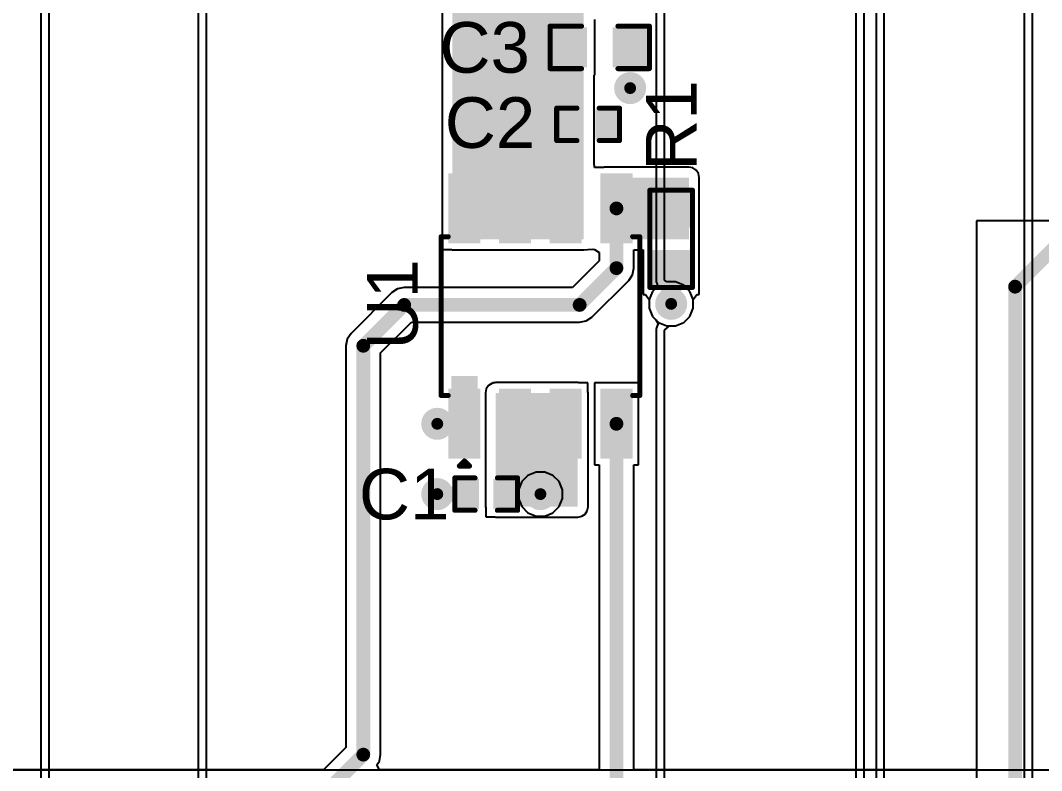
# Model space of a CAD drawing. Header units: millimetres. Extents: x 0 to 174, y 0 to 132.
# Drawn here: x 109.39 to 134.98, y 76.54 to 95.35 of the extents above; entities that cross this region are included whole.
import ezdxf

# ---------------------------------------------------------------- set-up
doc = ezdxf.new("R2010")
doc.units = ezdxf.units.MM
for name, color, linetype in [('BottomLayer', 5, 'Continuous'), ('BottomSolder', 6, 'Continuous'), ('TopLayer', 1, 'Continuous'), ('TopOverlay', 2, 'Continuous'), ('TopPaste', 8, 'Continuous'), ('TopSolder', 216, 'Continuous'), ('ViaHoleLayer', 16, 'Continuous')]:
    doc.layers.add(name, color=color, linetype=linetype)
doc.styles.add('Arial', font='', dxfattribs={"height": 0.2})
doc.styles.get('Arial').set_extended_font_data('Arial')

# ---------------------------------------------------------------- blocks, each defined once
blk = doc.blocks.new('SOIC_8_12')
at = {"layer": 'TopLayer'}
for points in [[(-1.925, 2.205), (-1.925, 1.605), (-3.475, 1.605), (-3.475, 2.205)], [(3.475, 2.205), (3.475, 1.605), (1.925, 1.605), (1.925, 2.205)], [(-1.925, 0.935), (-1.925, 0.335), (-3.475, 0.335), (-3.475, 0.935)], [(3.475, 0.935), (3.475, 0.335), (1.925, 0.335), (1.925, 0.935)], [(-1.925, -0.335), (-1.925, -0.935), (-3.475, -0.935), (-3.475, -0.335)], [(3.475, -0.335), (3.475, -0.935), (1.925, -0.935), (1.925, -0.335)], [(-1.925, -1.605), (-1.925, -2.205), (-3.475, -2.205), (-3.475, -1.605)], [(3.475, -1.605), (3.475, -2.205), (1.925, -2.205), (1.925, -1.605)]]:
    blk.add_hatch(color=1, dxfattribs=at).paths.add_polyline_path(points)
at = {"layer": 'TopOverlay'}
blk.add_hatch(color=2, dxfattribs=at).paths.add_polyline_path([(-1.828, 1.575), (-1.498, 1.575), (-1.498, 2.235), (-1.828, 2.235)])
at = {"layer": 'TopPaste'}
for points in [[(-1.925, 2.205), (-1.925, 1.605), (-3.475, 1.605), (-3.475, 2.205)], [(3.475, 2.205), (3.475, 1.605), (1.925, 1.605), (1.925, 2.205)], [(-1.925, 0.935), (-1.925, 0.335), (-3.475, 0.335), (-3.475, 0.935)], [(3.475, 0.935), (3.475, 0.335), (1.925, 0.335), (1.925, 0.935)], [(-1.925, -0.335), (-1.925, -0.935), (-3.475, -0.935), (-3.475, -0.335)], [(3.475, -0.335), (3.475, -0.935), (1.925, -0.935), (1.925, -0.335)], [(-1.925, -1.605), (-1.925, -2.205), (-3.475, -2.205), (-3.475, -1.605)], [(3.475, -1.605), (3.475, -2.205), (1.925, -2.205), (1.925, -1.605)]]:
    blk.add_hatch(color=8, dxfattribs=at).paths.add_polyline_path(points)
at = {"layer": 'TopSolder'}
for points in [[(-1.823, 2.307), (-1.823, 1.503), (-3.577, 1.503), (-3.577, 2.307)], [(3.577, 2.307), (3.577, 1.503), (1.823, 1.503), (1.823, 2.307)], [(-1.823, 1.037), (-1.823, 0.233), (-3.577, 0.233), (-3.577, 1.037)], [(3.577, 1.037), (3.577, 0.233), (1.823, 0.233), (1.823, 1.037)], [(-1.823, -0.233), (-1.823, -1.037), (-3.577, -1.037), (-3.577, -0.233)], [(3.577, -0.233), (3.577, -1.037), (1.823, -1.037), (1.823, -0.233)], [(-1.823, -1.503), (-1.823, -2.307), (-3.577, -2.307), (-3.577, -1.503)], [(3.577, -1.503), (3.577, -2.307), (1.823, -2.307), (1.823, -1.503)]]:
    blk.add_hatch(color=216, dxfattribs=at).paths.add_polyline_path(points)
at = {"layer": 'TopOverlay', "const_width": 0.127}
for points in [[(-1.991, 2.489), (1.991, 2.489)], [(-1.991, 2.489), (-1.991, 2.311)], [(1.991, 2.489), (1.991, 2.311)], [(-3.759, 2.032), (-3.759, 1.778)], [(-3.759, 2.032), (-3.632, 1.905)], [(-3.632, 1.905), (-3.759, 1.778)], [(-1.991, -2.311), (-1.991, -2.489)], [(1.991, -2.311), (1.991, -2.489)], [(-1.991, -2.489), (1.991, -2.489)]]:
    blk.add_lwpolyline(points, dxfattribs=at)
at = {"layer": 'TopOverlay', "const_width": 0.0635}
for points in [[(-2.022, 2.489, 1), (-1.959, 2.489, 1)], [(-2.022, 2.489, 1), (-1.959, 2.489, 1)], [(-2.022, 2.311, 1), (-1.959, 2.311, 1)], [(1.959, 2.489, 1), (2.022, 2.489, 1)], [(1.959, 2.489, 1), (2.022, 2.489, 1)], [(1.959, 2.311, 1), (2.022, 2.311, 1)], [(-3.791, 2.032, 1), (-3.727, 2.032, 1)], [(-3.791, 2.032, 1), (-3.727, 2.032, 1)], [(-3.791, 1.778, 1), (-3.727, 1.778, 1)], [(-3.791, 1.778, 1), (-3.727, 1.778, 1)], [(-3.664, 1.905, 1), (-3.6, 1.905, 1)], [(-3.664, 1.905, 1), (-3.6, 1.905, 1)], [(-2.022, -2.311, 1), (-1.959, -2.311, 1)], [(1.959, -2.311, 1), (2.022, -2.311, 1)], [(-2.022, -2.489, 1), (-1.959, -2.489, 1)], [(-2.022, -2.489, 1), (-1.959, -2.489, 1)], [(1.959, -2.489, 1), (2.022, -2.489, 1)], [(1.959, -2.489, 1), (2.022, -2.489, 1)]]:
    blk.add_lwpolyline(points, format="xyb", close=True, dxfattribs=at)
blk = doc.blocks.new('R___0603_54')
at = {"layer": 'TopLayer'}
for points in [[(-0.381, 0.4445), (-0.381, -0.4445), (-1.143, -0.4445), (-1.143, 0.4445)], [(1.143, 0.4445), (1.143, -0.4445), (0.381, -0.4445), (0.381, 0.4445)]]:
    blk.add_hatch(color=1, dxfattribs=at).paths.add_polyline_path(points)
at = {"layer": 'TopPaste'}
for points in [[(-0.381, 0.4445), (-0.381, -0.4445), (-1.143, -0.4445), (-1.143, 0.4445)], [(1.143, 0.4445), (1.143, -0.4445), (0.381, -0.4445), (0.381, 0.4445)]]:
    blk.add_hatch(color=8, dxfattribs=at).paths.add_polyline_path(points)
at = {"layer": 'TopSolder'}
for points in [[(-0.2794, 0.5461), (-0.2794, -0.5461), (-1.2446, -0.5461), (-1.2446, 0.5461)], [(1.2446, 0.5461), (1.2446, -0.5461), (0.2794, -0.5461), (0.2794, 0.5461)]]:
    blk.add_hatch(color=216, dxfattribs=at).paths.add_polyline_path(points)
at = {"layer": 'TopOverlay', "const_width": 0.127}
for points in [[(1.2192, 0.5334), (-1.2192, 0.5334)], [(-1.2192, -0.5334), (-1.2192, 0.5334)], [(1.2192, -0.5334), (1.2192, 0.5334)], [(1.2192, -0.5334), (-1.2192, -0.5334)]]:
    blk.add_lwpolyline(points, dxfattribs=at)
at = {"layer": 'TopOverlay', "const_width": 0.0635}
for points in [[(-1.25095, 0.5334, 1), (-1.18745, 0.5334, 1)], [(-1.25095, 0.5334, 1), (-1.18745, 0.5334, 1)], [(1.18745, 0.5334, 1), (1.25095, 0.5334, 1)], [(1.18745, 0.5334, 1), (1.25095, 0.5334, 1)], [(-1.25095, -0.5334, 1), (-1.18745, -0.5334, 1)], [(-1.25095, -0.5334, 1), (-1.18745, -0.5334, 1)], [(1.18745, -0.5334, 1), (1.25095, -0.5334, 1)], [(1.18745, -0.5334, 1), (1.25095, -0.5334, 1)]]:
    blk.add_lwpolyline(points, format="xyb", close=True, dxfattribs=at)
blk = doc.blocks.new('C___0603_108')
at = {"layer": 'TopLayer'}
for points in [[(-0.381, 0.445), (-0.381, -0.445), (-1.143, -0.445), (-1.143, 0.445)], [(1.143, 0.445), (1.143, -0.445), (0.381, -0.445), (0.381, 0.445)]]:
    blk.add_hatch(color=1, dxfattribs=at).paths.add_polyline_path(points)
at = {"layer": 'TopPaste'}
for points in [[(-0.381, 0.445), (-0.381, -0.445), (-1.143, -0.445), (-1.143, 0.445)], [(1.143, 0.445), (1.143, -0.445), (0.381, -0.445), (0.381, 0.445)]]:
    blk.add_hatch(color=8, dxfattribs=at).paths.add_polyline_path(points)
at = {"layer": 'TopSolder'}
for points in [[(-0.321, 0.504), (-0.321, -0.504), (-1.203, -0.504), (-1.203, 0.504)], [(1.203, 0.504), (1.203, -0.504), (0.321, -0.504), (0.321, 0.504)]]:
    blk.add_hatch(color=216, dxfattribs=at).paths.add_polyline_path(points)
at = {"layer": 'TopOverlay', "const_width": 0.127}
for points in [[(-1.245, 0.533), (-1.245, -0.533)], [(-0.457, 0.533), (-1.245, 0.533)], [(1.245, 0.533), (0.457, 0.533)], [(1.245, 0.533), (1.245, -0.533)], [(-0.457, -0.533), (-1.245, -0.533)], [(1.245, -0.533), (0.457, -0.533)]]:
    blk.add_lwpolyline(points, dxfattribs=at)
at = {"layer": 'TopOverlay', "const_width": 0.0635}
for points in [[(-1.276, 0.533, 1), (-1.213, 0.533, 1)], [(-1.276, 0.533, 1), (-1.213, 0.533, 1)], [(-0.489, 0.533, 1), (-0.425, 0.533, 1)], [(0.425, 0.533, 1), (0.489, 0.533, 1)], [(1.213, 0.533, 1), (1.276, 0.533, 1)], [(1.213, 0.533, 1), (1.276, 0.533, 1)], [(-1.276, -0.533, 1), (-1.213, -0.533, 1)], [(-1.276, -0.533, 1), (-1.213, -0.533, 1)], [(-0.489, -0.533, 1), (-0.425, -0.533, 1)], [(0.425, -0.533, 1), (0.489, -0.533, 1)], [(1.213, -0.533, 1), (1.276, -0.533, 1)], [(1.213, -0.533, 1), (1.276, -0.533, 1)]]:
    blk.add_lwpolyline(points, format="xyb", close=True, dxfattribs=at)
blk = doc.blocks.new('C___0402_109')
at = {"layer": 'TopLayer'}
for points in [[(-0.699, -0.318), (-0.699, 0.318), (-0.241, 0.318), (-0.241, -0.318)], [(0.241, -0.318), (0.241, 0.318), (0.699, 0.318), (0.699, -0.318)]]:
    blk.add_hatch(color=1, dxfattribs=at).paths.add_polyline_path(points)
at = {"layer": 'TopPaste'}
for points in [[(-0.699, -0.318), (-0.699, 0.318), (-0.241, 0.318), (-0.241, -0.318)], [(0.241, -0.318), (0.241, 0.318), (0.699, 0.318), (0.699, -0.318)]]:
    blk.add_hatch(color=8, dxfattribs=at).paths.add_polyline_path(points)
at = {"layer": 'TopSolder'}
for points in [[(-0.758, -0.377), (-0.758, 0.377), (-0.181, 0.377), (-0.181, -0.377)], [(0.181, -0.377), (0.181, 0.377), (0.758, 0.377), (0.758, -0.377)]]:
    blk.add_hatch(color=216, dxfattribs=at).paths.add_polyline_path(points)
at = {"layer": 'TopOverlay', "const_width": 0.127}
for points in [[(-0.787, 0.406), (-0.787, -0.406)], [(-0.279, 0.406), (-0.787, 0.406)], [(0.787, 0.406), (0.279, 0.406)], [(0.787, 0.406), (0.787, -0.406)], [(-0.279, -0.406), (-0.787, -0.406)], [(0.787, -0.406), (0.279, -0.406)]]:
    blk.add_lwpolyline(points, dxfattribs=at)
at = {"layer": 'TopOverlay', "const_width": 0.0635}
for points in [[(-0.819, 0.406, 1), (-0.756, 0.406, 1)], [(-0.819, 0.406, 1), (-0.756, 0.406, 1)], [(-0.311, 0.406, 1), (-0.248, 0.406, 1)], [(0.248, 0.406, 1), (0.311, 0.406, 1)], [(0.756, 0.406, 1), (0.819, 0.406, 1)], [(0.756, 0.406, 1), (0.819, 0.406, 1)], [(-0.819, -0.406, 1), (-0.756, -0.406, 1)], [(-0.819, -0.406, 1), (-0.756, -0.406, 1)], [(-0.311, -0.406, 1), (-0.248, -0.406, 1)], [(0.248, -0.406, 1), (0.311, -0.406, 1)], [(0.756, -0.406, 1), (0.819, -0.406, 1)], [(0.756, -0.406, 1), (0.819, -0.406, 1)]]:
    blk.add_lwpolyline(points, format="xyb", close=True, dxfattribs=at)
blk = doc.blocks.new('C___0402_110')
at = {"layer": 'TopLayer'}
for points in [[(-0.699, -0.318), (-0.699, 0.318), (-0.241, 0.318), (-0.241, -0.318)], [(0.241, -0.318), (0.241, 0.318), (0.699, 0.318), (0.699, -0.318)]]:
    blk.add_hatch(color=1, dxfattribs=at).paths.add_polyline_path(points)
at = {"layer": 'TopPaste'}
for points in [[(-0.699, -0.318), (-0.699, 0.318), (-0.241, 0.318), (-0.241, -0.318)], [(0.241, -0.318), (0.241, 0.318), (0.699, 0.318), (0.699, -0.318)]]:
    blk.add_hatch(color=8, dxfattribs=at).paths.add_polyline_path(points)
at = {"layer": 'TopSolder'}
for points in [[(-0.758, -0.377), (-0.758, 0.377), (-0.181, 0.377), (-0.181, -0.377)], [(0.181, -0.377), (0.181, 0.377), (0.758, 0.377), (0.758, -0.377)]]:
    blk.add_hatch(color=216, dxfattribs=at).paths.add_polyline_path(points)
at = {"layer": 'TopOverlay', "const_width": 0.127}
for points in [[(-0.787, -0.406), (-0.787, 0.406)], [(-0.787, 0.406), (-0.279, 0.406)], [(0.279, 0.406), (0.787, 0.406)], [(0.787, -0.406), (0.787, 0.406)], [(-0.787, -0.406), (-0.279, -0.406)], [(0.279, -0.406), (0.787, -0.406)]]:
    blk.add_lwpolyline(points, dxfattribs=at)
at = {"layer": 'TopOverlay', "const_width": 0.0635}
for points in [[(-0.819, 0.406, 1), (-0.756, 0.406, 1)], [(-0.819, 0.406, 1), (-0.756, 0.406, 1)], [(-0.311, 0.406, 1), (-0.248, 0.406, 1)], [(0.248, 0.406, 1), (0.311, 0.406, 1)], [(0.756, 0.406, 1), (0.819, 0.406, 1)], [(0.756, 0.406, 1), (0.819, 0.406, 1)], [(-0.819, -0.406, 1), (-0.756, -0.406, 1)], [(-0.819, -0.406, 1), (-0.756, -0.406, 1)], [(-0.311, -0.406, 1), (-0.248, -0.406, 1)], [(0.248, -0.406, 1), (0.311, -0.406, 1)], [(0.756, -0.406, 1), (0.819, -0.406, 1)], [(0.756, -0.406, 1), (0.819, -0.406, 1)]]:
    blk.add_lwpolyline(points, format="xyb", close=True, dxfattribs=at)

msp = doc.modelspace()

# ---------------------------------------------------------------- hatches: boundary and pattern name
at = {"layer": 'BottomLayer'}
h = msp.add_hatch(color=5, dxfattribs=at)
edge = h.paths.add_edge_path()
edge.add_arc((124.67, 93.65), 0.3, 0, 360)
h = msp.add_hatch(color=5, dxfattribs=at)
edge = h.paths.add_edge_path()
edge.add_arc((125.698, 88.24), 0.3, 0, 360)
h = msp.add_hatch(color=5, dxfattribs=at)
edge = h.paths.add_edge_path()
edge.add_arc((119.837, 85.233), 0.3, 0, 360)
h = msp.add_hatch(color=5, dxfattribs=at)
edge = h.paths.add_edge_path()
edge.add_arc((119.837, 83.47), 0.3, 0, 360)
h = msp.add_hatch(color=5, dxfattribs=at)
edge = h.paths.add_edge_path()
edge.add_arc((122.422, 83.47), 0.3, 0, 360)
at = {"layer": 'BottomSolder'}
h = msp.add_hatch(color=6, dxfattribs=at)
edge = h.paths.add_edge_path()
edge.add_arc((124.67, 93.65), 0.402, 0, 360)
h = msp.add_hatch(color=6, dxfattribs=at)
edge = h.paths.add_edge_path()
edge.add_arc((125.698, 88.24), 0.402, 0, 360)
h = msp.add_hatch(color=6, dxfattribs=at)
edge = h.paths.add_edge_path()
edge.add_arc((119.837, 85.233), 0.402, 0, 360)
h = msp.add_hatch(color=6, dxfattribs=at)
edge = h.paths.add_edge_path()
edge.add_arc((119.837, 83.47), 0.402, 0, 360)
h = msp.add_hatch(color=6, dxfattribs=at)
edge = h.paths.add_edge_path()
edge.add_arc((122.422, 83.47), 0.402, 0, 360)
at = {"layer": 'TopLayer'}
for points in [[(120.217, 89.858), (123.508, 89.858), (123.508, 97.338), (120.217, 97.338)], [(124.027, 89.858), (126.143, 89.858), (126.143, 91.408), (124.027, 91.408)], [(121.304, 83.152), (123.357, 83.152), (123.357, 86.008), (121.304, 86.008)]]:
    msp.add_hatch(color=1, dxfattribs=at).paths.add_polyline_path(points)
h = msp.add_hatch(color=1, dxfattribs=at)
edge = h.paths.add_edge_path()
edge.add_arc((124.67, 93.65), 0.3, 0, 360)
h = msp.add_hatch(color=1, dxfattribs=at)
edge = h.paths.add_edge_path()
edge.add_arc((125.698, 88.24), 0.3, 0, 360)
h = msp.add_hatch(color=1, dxfattribs=at)
edge = h.paths.add_edge_path()
edge.add_arc((119.837, 85.233), 0.3, 0, 360)
h = msp.add_hatch(color=1, dxfattribs=at)
edge = h.paths.add_edge_path()
edge.add_arc((119.837, 83.47), 0.3, 0, 360)
h = msp.add_hatch(color=1, dxfattribs=at)
edge = h.paths.add_edge_path()
edge.add_arc((122.422, 83.47), 0.3, 0, 360)
at = {"layer": 'TopSolder'}
h = msp.add_hatch(color=216, dxfattribs=at)
edge = h.paths.add_edge_path()
edge.add_arc((124.67, 93.65), 0.402, 0, 360)
h = msp.add_hatch(color=216, dxfattribs=at)
edge = h.paths.add_edge_path()
edge.add_arc((125.698, 88.24), 0.402, 0, 360)
h = msp.add_hatch(color=216, dxfattribs=at)
edge = h.paths.add_edge_path()
edge.add_arc((119.837, 85.233), 0.402, 0, 360)
h = msp.add_hatch(color=216, dxfattribs=at)
edge = h.paths.add_edge_path()
edge.add_arc((119.837, 83.47), 0.402, 0, 360)
h = msp.add_hatch(color=216, dxfattribs=at)
edge = h.paths.add_edge_path()
edge.add_arc((122.422, 83.47), 0.402, 0, 360)
at = {"layer": 'ViaHoleLayer'}
h = msp.add_hatch(color=16, dxfattribs=at)
edge = h.paths.add_edge_path()
edge.add_arc((124.67, 93.65), 0.15, 0, 360)
h = msp.add_hatch(color=16, dxfattribs=at)
edge = h.paths.add_edge_path()
edge.add_arc((125.698, 88.24), 0.15, 0, 360)
h = msp.add_hatch(color=16, dxfattribs=at)
edge = h.paths.add_edge_path()
edge.add_arc((119.837, 85.233), 0.15, 0, 360)
h = msp.add_hatch(color=16, dxfattribs=at)
edge = h.paths.add_edge_path()
edge.add_arc((119.837, 83.47), 0.15, 0, 360)
h = msp.add_hatch(color=16, dxfattribs=at)
edge = h.paths.add_edge_path()
edge.add_arc((122.422, 83.47), 0.15, 0, 360)

# ---------------------------------------------------------------- linework, layer by layer
at = {"layer": 'BottomLayer'}
for p, q in [((109.902, 107.391), (109.902, 64.816)), ((110.109, 64.816), (110.109, 107.391)), ((113.843, 106.35), (113.843, 41.046)), ((114.05, 41.046), (114.05, 106.264)), ((134.544, 106.045), (134.544, 50.673)), ((134.751, 50.673), (134.751, 106.045)), ((131.039, 53.772), (131.039, 99.873)), ((130.831, 99.787), (130.831, 53.858)), ((130.327, 99.453), (130.327, 58.471)), ((130.535, 58.471), (130.535, 99.453)), ((125.32, 97.366), (125.32, 88.835)), ((125.527, 88.835), (125.527, 97.454)), ((125.32, 88.835), (125.324, 88.815)), ((125.324, 88.815), (125.324, 88.794)), ((125.324, 88.794), (125.331, 88.775)), ((125.588, 88.794), (125.527, 88.835)), ((125.809, 88.794), (125.588, 88.794)), ((126.012, 88.709), (125.809, 88.794)), ((125.229, 88.553), (125.144, 88.35)), ((125.287, 88.612), (125.229, 88.553)), ((125.355, 88.719), (125.287, 88.612)), ((125.331, 88.775), (125.335, 88.755)), ((125.335, 88.755), (125.347, 88.738)), ((125.347, 88.738), (125.355, 88.719)), ((126.168, 88.553), (126.012, 88.709)), ((126.252, 88.35), (126.168, 88.553)), ((125.144, 88.35), (125.144, 88.129)), ((126.252, 88.129), (126.252, 88.35)), ((125.144, 88.129), (125.229, 87.926)), ((126.168, 87.926), (126.252, 88.129)), ((125.229, 87.926), (125.315, 87.84)), ((125.315, 87.84), (125.372, 87.744)), ((125.809, 87.686), (126.012, 87.77)), ((126.012, 87.77), (126.168, 87.926)), ((125.322, 87.595), (125.32, 87.584)), ((125.32, 87.584), (125.32, 58.471)), ((125.33, 87.635), (125.321, 87.607)), ((125.321, 87.607), (125.322, 87.595)), ((125.335, 87.663), (125.33, 87.635)), ((125.372, 87.744), (125.335, 87.663)), ((125.527, 87.584), (125.654, 87.686)), ((125.527, 58.471), (125.527, 87.584)), ((125.654, 87.686), (125.809, 87.686)), ((122.108, 83.939), (121.952, 83.784)), ((122.312, 84.024), (122.108, 83.939)), ((122.532, 84.024), (122.312, 84.024)), ((122.736, 83.939), (122.532, 84.024)), ((122.891, 83.784), (122.736, 83.939)), ((121.952, 83.784), (121.868, 83.58)), ((122.976, 83.58), (122.891, 83.784)), ((121.868, 83.58), (121.868, 83.36)), ((122.976, 83.36), (122.976, 83.58)), ((121.868, 83.36), (121.952, 83.156)), ((122.891, 83.156), (122.976, 83.36)), ((121.952, 83.156), (122.108, 83)), ((122.108, 83), (122.312, 82.916)), ((122.312, 82.916), (122.532, 82.916)), ((122.532, 82.916), (122.736, 83)), ((122.736, 83), (122.891, 83.156))]:
    msp.add_line(p, q, dxfattribs=at)
at = {"layer": 'TopLayer'}
for p, q in [((119.958, 97.338), (119.958, 89.858)), ((123.781, 93.973), (123.781, 95.37)), ((123.767, 91.786), (123.767, 93.973)), ((123.767, 93.973), (123.781, 93.973)), ((123.773, 91.662), (123.767, 91.786)), ((124.002, 91.662), (123.773, 91.662)), ((124.027, 91.667), (124.002, 91.662)), ((126.143, 91.667), (124.027, 91.667)), ((126.242, 91.647), (126.143, 91.667)), ((126.326, 91.591), (126.242, 91.647)), ((126.382, 91.507), (126.326, 91.591)), ((126.402, 91.408), (126.382, 91.507)), ((126.402, 89.868), (126.402, 91.408)), ((137.592, 90.326), (133.35, 90.326)), ((133.35, 90.326), (133.35, 70.128)), ((139.017, 90.326), (133.35, 90.326)), ((133.35, 90.326), (133.35, 76.556)), ((119.958, 89.858), (119.963, 89.833)), ((119.963, 89.833), (119.963, 89.604)), ((126.397, 89.744), (126.402, 89.858)), ((126.402, 89.858), (126.402, 89.868)), ((119.963, 89.604), (120.192, 89.604)), ((120.192, 89.604), (120.217, 89.599)), ((120.217, 89.599), (123.508, 89.599)), ((123.508, 89.599), (123.611, 89.604)), ((123.611, 89.604), (123.738, 89.615)), ((123.611, 89.604), (123.611, 89.604)), ((123.738, 89.615), (123.773, 89.604)), ((123.773, 89.604), (123.892, 89.528)), ((124.762, 89.136), (124.762, 89.599)), ((124.762, 89.599), (125, 89.599)), ((125, 89.599), (125, 88.474)), ((126.397, 88.474), (126.397, 89.744)), ((126.397, 89.744), (126.397, 89.744)), ((123.892, 89.316), (123.224, 88.648)), ((123.892, 89.528), (123.892, 89.316)), ((124.729, 88.969), (124.762, 89.136)), ((123.712, 87.906), (124.634, 88.828)), ((124.634, 88.828), (124.729, 88.969)), ((118.841, 88.615), (118.699, 88.521)), ((119.007, 88.648), (118.841, 88.615)), ((123.224, 88.648), (119.007, 88.648)), ((118.699, 88.521), (117.675, 87.497)), ((125, 88.474), (125.058, 88.474)), ((125.058, 88.474), (125.144, 88.35)), ((125.144, 88.35), (125.144, 88.129)), ((126.252, 88.35), (126.339, 88.474)), ((126.252, 88.129), (126.252, 88.35)), ((126.339, 88.474), (126.397, 88.474)), ((125.144, 88.129), (125.229, 87.926)), ((126.168, 87.926), (126.252, 88.129)), ((118.418, 87.009), (119.187, 87.778)), ((119.187, 87.778), (123.404, 87.778)), ((123.404, 87.778), (123.571, 87.811)), ((123.571, 87.811), (123.712, 87.906)), ((125.229, 87.926), (125.384, 87.77)), ((125.384, 87.77), (125.588, 87.686)), ((125.809, 87.686), (126.012, 87.77)), ((126.012, 87.77), (126.168, 87.926)), ((125.588, 87.686), (125.809, 87.686)), ((117.581, 87.356), (117.548, 87.189)), ((117.675, 87.497), (117.581, 87.356)), ((117.548, 87.189), (117.548, 77.117)), ((118.418, 76.937), (118.418, 87.009)), ((121.205, 86.247), (121.121, 86.191)), ((121.233, 86.252), (121.205, 86.247)), ((121.279, 86.262), (121.233, 86.262)), ((121.233, 86.262), (121.233, 86.252)), ((121.304, 86.267), (121.279, 86.262)), ((123.357, 86.267), (121.304, 86.267)), ((123.382, 86.262), (123.357, 86.267)), ((123.611, 86.262), (123.382, 86.262)), ((123.611, 86.033), (123.611, 86.262)), ((124.881, 86.262), (123.773, 86.262)), ((123.773, 86.262), (123.773, 84.204)), ((124.881, 84.204), (124.881, 86.262)), ((121.065, 86.107), (121.045, 86.008)), ((121.045, 86.008), (121.045, 83.152)), ((121.121, 86.191), (121.065, 86.107)), ((123.616, 86.008), (123.611, 86.033)), ((123.616, 83.152), (123.616, 86.008)), ((123.773, 84.204), (123.892, 84.204)), ((123.892, 84.204), (123.892, 76.556)), ((124.762, 76.556), (124.762, 84.204)), ((124.762, 84.204), (124.881, 84.204)), ((121.045, 83.152), (121.05, 83.127)), ((121.05, 83.127), (121.05, 82.898)), ((123.357, 82.893), (123.456, 82.913)), ((123.456, 82.913), (123.54, 82.969)), ((123.54, 82.969), (123.596, 83.053)), ((123.596, 83.053), (123.616, 83.152)), ((121.05, 82.898), (121.279, 82.898)), ((121.279, 82.898), (121.304, 82.893)), ((121.304, 82.893), (123.357, 82.893)), ((117.548, 77.117), (116.987, 76.556)), ((118.326, 76.683), (118.385, 76.77)), ((118.385, 76.77), (118.418, 76.937)), ((18.466, 76.556), (137.592, 76.556)), ((116.987, 76.556), (18.581, 76.556)), ((118.392, 76.556), (118.326, 76.683)), ((123.892, 76.556), (118.392, 76.556)), ((133.35, 76.556), (124.762, 76.556))]:
    msp.add_line(p, q, dxfattribs=at)
for points, const_width in [([(124.327, 89.136), (124.327, 90.633)], 0.345), ([(134.315, 88.671), (135.534, 89.891)], 0.345), ([(123.404, 88.213), (124.327, 89.136)], 0.345), ([(125.698, 88.24), (125.698, 89.109)], 0.508), ([(134.315, 75.733), (134.315, 88.671)], 0.345), ([(117.983, 87.189), (119.007, 88.213)], 0.345), ([(119.007, 88.213), (123.404, 88.213)], 0.345), ([(117.983, 76.937), (117.983, 87.189)], 0.345), ([(124.327, 76.346), (124.327, 85.233)], 0.345), ([(119.837, 83.47), (120.593, 83.47)], 0.381), ([(116.713, 75.667), (117.983, 76.937)], 0.345)]:
    msp.add_lwpolyline(points, dxfattribs=dict(at, const_width=const_width))
for points, const_width in [([(124.24, 90.633, 1), (124.413, 90.633, 1)], 0.173), ([(124.24, 89.136, 1), (124.413, 89.136, 1)], 0.173), ([(124.24, 89.136, 1), (124.413, 89.136, 1)], 0.173), ([(125.571, 89.109, 1), (125.825, 89.109, 1)], 0.254), ([(134.229, 88.671, 1), (134.402, 88.671, 1)], 0.173), ([(134.229, 88.671, 1), (134.402, 88.671, 1)], 0.173), ([(118.921, 88.213, 1), (119.094, 88.213, 1)], 0.173), ([(118.921, 88.213, 1), (119.094, 88.213, 1)], 0.173), ([(123.318, 88.213, 1), (123.491, 88.213, 1)], 0.173), ([(123.318, 88.213, 1), (123.491, 88.213, 1)], 0.173), ([(125.571, 88.24, 1), (125.825, 88.24, 1)], 0.254), ([(117.897, 87.189, 1), (118.069, 87.189, 1)], 0.173), ([(117.897, 87.189, 1), (118.069, 87.189, 1)], 0.173), ([(124.24, 85.233, 1), (124.413, 85.233, 1)], 0.173), ([(119.742, 83.47, 1), (119.932, 83.47, 1)], 0.191), ([(120.498, 83.47, 1), (120.688, 83.47, 1)], 0.191), ([(117.897, 76.937, 1), (118.069, 76.937, 1)], 0.173), ([(117.897, 76.937, 1), (118.069, 76.937, 1)], 0.173)]:
    msp.add_lwpolyline(points, format="xyb", close=True, dxfattribs=dict(at, const_width=const_width))

# ---------------------------------------------------------------- block references
for name, p, rotation in [('C___0603_108', (123.908, 94.671), 180), ('C___0402_109', (123.616, 92.741), 180), ('SOIC_8_12', (122.422, 87.933), 90), ('R___0603_54', (125.698, 89.871), 270)]:
    msp.add_blockref(name, p, dxfattribs=dict(rotation=rotation))
msp.add_blockref('C___0402_110', (121.063, 83.47))

# ---------------------------------------------------------------- texts
at = {"layer": 'TopOverlay', "style": 'Arial'}
for s, p in [('C3', (119.891, 94.036)), ('C2', (120.024, 92.151)), ('C1', (117.873, 82.835))]:
    msp.add_text(s, height=1.27, dxfattribs=at).set_placement(p)
for s, p in [('R1', (126.333, 91.577)), ('U1', (119.348, 87.094))]:
    msp.add_text(s, height=1.27, rotation=90, dxfattribs=at).set_placement(p)

doc.saveas('drawing.dxf')
